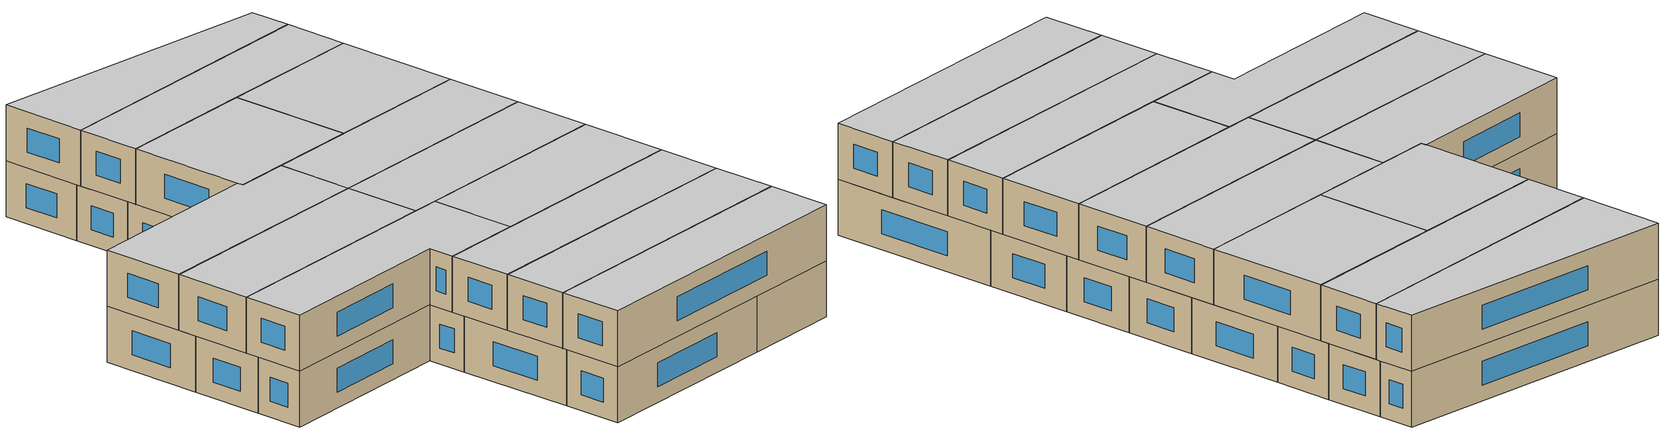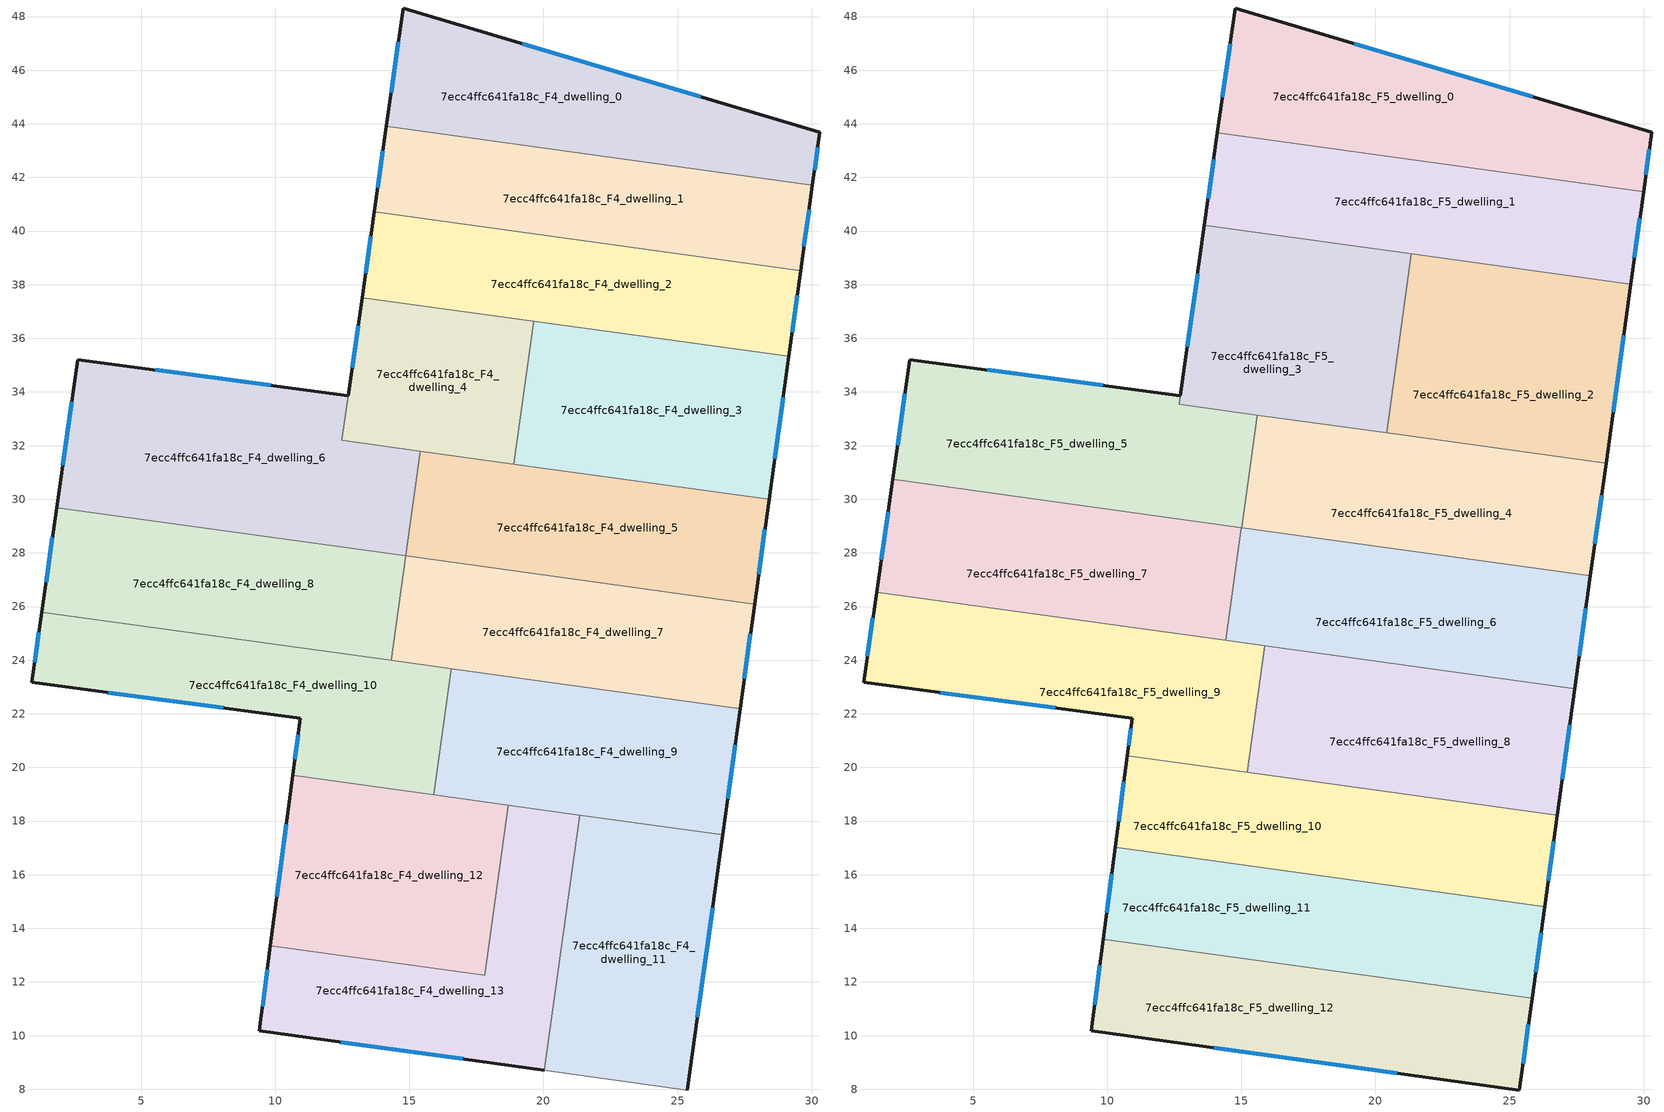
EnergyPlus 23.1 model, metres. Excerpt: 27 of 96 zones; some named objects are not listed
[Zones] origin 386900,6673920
7ecc4ffc641fa18c_F4_dwelling_0
 floor to 7ecc4ffc641fa18c_F3_dwelling_0 (EU_floor_Construction): 30.3,43.68 30.03,41.71 14.14,43.9 14.77,48.32 z12
 wall outside (EU_wall_Construction): 30.03,41.71 30.3,43.68 14.77,48.32 14.14,43.9 z12:15
 wall to 7ecc4ffc641fa18c_F4_dwelling_1 (EU_wall_Construction): 14.14,43.9 30.03,41.71 z12:15
 window (EU_Window_Construction): 14.59,47.06 14.32,45.16 / 25.86,45 19.21,46.99 / 30.11,42.27 30.23,43.12 z12.86:14.14
7ecc4ffc641fa18c_F4_dwelling_1
 floor to 7ecc4ffc641fa18c_F3_dwelling_1 (EU_floor_Construction): 30.03,41.71 29.59,38.51 13.69,40.71 14.14,43.9 z12
 wall outside (EU_wall_Construction): 14.14,43.9 13.69,40.71 / 29.59,38.51 30.03,41.71 z12:15
 wall to 7ecc4ffc641fa18c_F4_dwelling_2 (EU_wall_Construction): 13.69,40.71 29.59,38.51 z12:15
 window (EU_Window_Construction): 14.01,42.99 13.82,41.62 / 29.71,39.43 29.9,40.79 z12.86:14.14
7ecc4ffc641fa18c_F4_dwelling_10
 floor to 7ecc4ffc641fa18c_F3_dwelling_10 (EU_floor_Construction): 16.55,23.68 15.9,18.98 10.65,19.7 10.93,21.83 0.92,23.18 1.29,25.79 z12
 wall outside (EU_wall_Construction): 1.29,25.79 0.92,23.18 10.93,21.83 10.65,19.7 z12:15
 wall to 7ecc4ffc641fa18c_F4_dwelling_9 (EU_wall_Construction): 15.9,18.98 16.55,23.68 z12:15
 wall to 7ecc4ffc641fa18c_F4_dwelling_8 (EU_wall_Construction): 14.32,23.99 1.29,25.79 z12:15
 wall to 7ecc4ffc641fa18c_F4_dwelling_12 (EU_wall_Construction): 10.65,19.7 15.9,18.98 z12:15
 wall to 7ecc4ffc641fa18c_F4_dwelling_7 (EU_wall_Construction): 16.55,23.68 14.32,23.99 z12:15
 window (EU_Window_Construction): 10.85,21.23 10.73,20.31 / 3.78,22.79 8.07,22.22 / 1.19,25.05 1.03,23.93 z12.86:14.14
7ecc4ffc641fa18c_F4_dwelling_11
 floor to 7ecc4ffc641fa18c_F3_dwelling_11 (EU_floor_Construction): 26.68,17.49 25.37,7.97 20.04,8.71 21.35,18.22 z12
 wall outside (EU_wall_Construction): 25.37,7.97 26.68,17.49 z12:15
 wall adiabatic (EU_wall_Construction): 20.04,8.71 25.37,7.97 z12:15
 wall to 7ecc4ffc641fa18c_F4_dwelling_13 (EU_wall_Construction): 21.35,18.22 20.04,8.71 z12:15
 wall to 7ecc4ffc641fa18c_F4_dwelling_9 (EU_wall_Construction): 26.68,17.49 21.35,18.22 z12:15
 window (EU_Window_Construction): 25.74,10.69 26.31,14.77 z12.86:14.14
7ecc4ffc641fa18c_F4_dwelling_12
 floor to 7ecc4ffc641fa18c_F3_dwelling_12 (EU_floor_Construction): 18.68,18.59 17.8,12.25 9.82,13.36 10.65,19.7 z12
 wall outside (EU_wall_Construction): 10.65,19.7 9.82,13.36 z12:15
 wall to 7ecc4ffc641fa18c_F4_dwelling_13 (EU_wall_Construction): 9.82,13.36 17.8,12.25 18.68,18.59 z12:15
 wall to 7ecc4ffc641fa18c_F4_dwelling_9 (EU_wall_Construction): 18.68,18.59 15.9,18.98 z12:15
 window (EU_Window_Construction): 10.41,17.89 10.06,15.17 z12.86:14.14
7ecc4ffc641fa18c_F4_dwelling_13
 floor to 7ecc4ffc641fa18c_F3_dwelling_13 (EU_floor_Construction): 21.35,18.22 20.04,8.71 9.41,10.18 9.82,13.36 17.8,12.25 18.68,18.59 z12
 wall outside (EU_wall_Construction): 9.82,13.36 9.41,10.18 20.04,8.71 z12:15
 wall to 7ecc4ffc641fa18c_F4_dwelling_9 (EU_wall_Construction): 21.35,18.22 18.68,18.59 z12:15
 window (EU_Window_Construction): 12.44,9.76 17,9.13 / 9.7,12.45 9.53,11.09 z12.86:14.14
7ecc4ffc641fa18c_F4_dwelling_2
 floor to 7ecc4ffc641fa18c_F3_dwelling_2 (EU_floor_Construction): 29.59,38.51 29.15,35.32 13.24,37.52 13.69,40.71 z12
 wall outside (EU_wall_Construction): 13.69,40.71 13.24,37.52 / 29.15,35.32 29.59,38.51 z12:15
 wall to 7ecc4ffc641fa18c_F4_dwelling_3 (EU_wall_Construction): 19.63,36.64 29.15,35.32 z12:15
 wall to 7ecc4ffc641fa18c_F4_dwelling_4 (EU_wall_Construction): 13.24,37.52 19.63,36.64 z12:15
 window (EU_Window_Construction): 13.56,39.8 13.37,38.43 / 29.27,36.24 29.46,37.6 z12.86:14.14
7ecc4ffc641fa18c_F4_dwelling_3
 floor to 7ecc4ffc641fa18c_F3_dwelling_3 (EU_floor_Construction): 29.15,35.32 28.41,29.99 18.9,31.31 19.63,36.64 z12
 wall outside (EU_wall_Construction): 28.41,29.99 29.15,35.32 z12:15
 wall to 7ecc4ffc641fa18c_F4_dwelling_4 (EU_wall_Construction): 19.63,36.64 18.9,31.31 z12:15
 wall to 7ecc4ffc641fa18c_F4_dwelling_5 (EU_wall_Construction): 18.9,31.31 28.41,29.99 z12:15
 window (EU_Window_Construction): 28.62,31.52 28.94,33.8 z12.86:14.14
7ecc4ffc641fa18c_F4_dwelling_4
 floor to 7ecc4ffc641fa18c_F3_dwelling_4 (EU_floor_Construction): 19.63,36.64 18.9,31.31 12.49,32.19 13.24,37.52 z12
 wall outside (EU_wall_Construction): 13.24,37.52 12.72,33.87 z12:15
 wall to 7ecc4ffc641fa18c_F4_dwelling_6 (EU_wall_Construction): 12.72,33.86 12.49,32.19 15.4,31.79 z12:15
 wall to 7ecc4ffc641fa18c_F4_dwelling_5 (EU_wall_Construction): 15.41,31.79 18.9,31.31 z12:15
 window (EU_Window_Construction): 13.09,36.48 12.87,34.91 z12.86:14.14
7ecc4ffc641fa18c_F4_dwelling_5
 floor to 7ecc4ffc641fa18c_F3_dwelling_5 (EU_floor_Construction): 28.41,29.99 27.87,26.09 14.87,27.89 15.41,31.79 z12
 wall outside (EU_wall_Construction): 27.87,26.09 28.41,29.99 z12:15
 wall to 7ecc4ffc641fa18c_F4_dwelling_6 (EU_wall_Construction): 15.41,31.79 14.87,27.89 z12:15
 wall to 7ecc4ffc641fa18c_F4_dwelling_7 (EU_wall_Construction): 14.87,27.89 27.87,26.09 z12:15
 window (EU_Window_Construction): 28.03,27.21 28.26,28.88 z12.86:14.14
7ecc4ffc641fa18c_F4_dwelling_6
 floor to 7ecc4ffc641fa18c_F3_dwelling_6 (EU_floor_Construction): 12.72,33.86 12.49,32.19 15.41,31.79 14.87,27.89 1.85,29.69 2.64,35.21 z12
 wall outside (EU_wall_Construction): 12.72,33.86 2.64,35.21 1.85,29.69 z12:15
 wall to 7ecc4ffc641fa18c_F4_dwelling_8 (EU_wall_Construction): 1.85,29.69 14.86,27.89 z12:15
 window (EU_Window_Construction): 9.84,34.25 5.52,34.82 / 2.41,33.63 2.08,31.27 z12.86:14.14
7ecc4ffc641fa18c_F4_dwelling_7
 floor to 7ecc4ffc641fa18c_F3_dwelling_7 (EU_floor_Construction): 27.87,26.09 27.33,22.19 14.32,23.99 14.86,27.89 z12
 wall outside (EU_wall_Construction): 27.33,22.19 27.87,26.09 z12:15
 wall to 7ecc4ffc641fa18c_F4_dwelling_8 (EU_wall_Construction): 14.86,27.89 14.32,23.99 z12:15
 wall to 7ecc4ffc641fa18c_F4_dwelling_9 (EU_wall_Construction): 16.55,23.68 27.33,22.19 z12:15
 window (EU_Window_Construction): 27.49,23.31 27.72,24.98 z12.86:14.14
7ecc4ffc641fa18c_F4_dwelling_8
 floor to 7ecc4ffc641fa18c_F3_dwelling_8 (EU_floor_Construction): 14.86,27.89 14.32,23.99 1.29,25.79 1.85,29.69 z12
 wall outside (EU_wall_Construction): 1.85,29.69 1.29,25.79 z12:15
 window (EU_Window_Construction): 1.69,28.58 1.45,26.91 z12.86:14.14
 ceiling adiabatic (EU_roof_Construction): 14.42,24.74 14.86,27.89 1.85,29.69 1.4,26.54 z15
7ecc4ffc641fa18c_F4_dwelling_9
 floor to 7ecc4ffc641fa18c_F3_dwelling_9 (EU_floor_Construction): 27.33,22.19 26.68,17.49 15.9,18.98 16.55,23.68 z12
 wall outside (EU_wall_Construction): 26.68,17.49 27.33,22.19 z12:15
 window (EU_Window_Construction): 26.87,18.83 27.15,20.85 z12.86:14.14
7ecc4ffc641fa18c_F5_dwelling_0
 floor to 7ecc4ffc641fa18c_F4_dwelling_0 (EU_floor_Construction): 30.3,43.68 30.03,41.71 14.14,43.9 14.77,48.32 z15
 floor to 7ecc4ffc641fa18c_F4_dwelling_1 (EU_floor_Construction): 30.03,41.71 30,41.46 14.11,43.66 14.14,43.9 z15
 wall outside (EU_wall_Construction): 30,41.46 30.3,43.68 14.77,48.32 14.11,43.66 z15:18
 wall to 7ecc4ffc641fa18c_F5_dwelling_1 (EU_wall_Construction): 14.11,43.66 30,41.46 z15:18
 window (EU_Window_Construction): 14.58,46.99 14.3,44.99 / 25.86,45 19.21,46.99 / 30.08,42.09 30.22,43.05 z15.86:17.14
 ceiling to 7ecc4ffc641fa18c_F6_dwelling_0 (EU_floor_Construction): 30,41.46 30.3,43.68 14.77,48.32 14.11,43.66 z18
7ecc4ffc641fa18c_F5_dwelling_1
 floor to 7ecc4ffc641fa18c_F4_dwelling_1 (EU_floor_Construction): 30,41.46 29.59,38.51 13.69,40.71 14.11,43.66 z15
 floor to 7ecc4ffc641fa18c_F4_dwelling_2 (EU_floor_Construction): 29.59,38.51 29.52,38.02 13.62,40.22 13.69,40.71 z15
 wall outside (EU_wall_Construction): 14.11,43.66 13.62,40.22 / 29.52,38.02 30,41.46 z15:18
 wall to 7ecc4ffc641fa18c_F5_dwelling_2 (EU_wall_Construction): 21.34,39.15 29.52,38.02 z15:18
 wall to 7ecc4ffc641fa18c_F5_dwelling_3 (EU_wall_Construction): 13.62,40.22 21.34,39.15 z15:18
 window (EU_Window_Construction): 13.97,42.67 13.76,41.2 / 29.66,39.01 29.86,40.48 z15.86:17.14
 ceiling to 7ecc4ffc641fa18c_F6_dwelling_1 (EU_floor_Construction): 29.52,38.02 30,41.46 14.11,43.66 13.62,40.22 z18
7ecc4ffc641fa18c_F5_dwelling_10
 floor to 7ecc4ffc641fa18c_F4_dwelling_12 (EU_floor_Construction): 18.68,18.59 18.31,15.91 10.3,17.02 10.65,19.7 z15
 floor to 7ecc4ffc641fa18c_F4_dwelling_10 (EU_floor_Construction): 16,19.71 15.9,18.98 10.65,19.7 10.75,20.43 z15
 floor to 7ecc4ffc641fa18c_F4_dwelling_9 (EU_floor_Construction): 26.78,18.22 26.68,17.49 15.9,18.98 16,19.71 z15
 floor to 7ecc4ffc641fa18c_F4_dwelling_13 (EU_floor_Construction): 21.35,18.22 20.98,15.54 18.31,15.91 18.68,18.59 z15
 floor to 7ecc4ffc641fa18c_F4_dwelling_11 (EU_floor_Construction): 26.68,17.49 26.31,14.81 20.98,15.54 21.35,18.22 z15
 wall outside (EU_wall_Construction): 10.75,20.43 10.3,17.02 / 26.31,14.81 26.78,18.22 z15:18
 wall to 7ecc4ffc641fa18c_F5_dwelling_11 (EU_wall_Construction): 10.3,17.02 26.31,14.81 z15:18
 wall to 7ecc4ffc641fa18c_F5_dwelling_8 (EU_wall_Construction): 26.78,18.22 15.22,19.82 z15:18
 wall to 7ecc4ffc641fa18c_F5_dwelling_9 (EU_wall_Construction): 15.22,19.82 10.75,20.43 z15:18
 window (EU_Window_Construction): 10.62,19.46 10.43,18 / 26.45,15.78 26.65,17.24 z15.86:17.14
 ceiling to 7ecc4ffc641fa18c_F6_dwelling_10 (EU_floor_Construction): 26.31,14.81 26.78,18.22 10.75,20.43 10.3,17.02 z18
7ecc4ffc641fa18c_F5_dwelling_11
 floor to 7ecc4ffc641fa18c_F4_dwelling_13 (EU_floor_Construction): 20.98,15.54 20.51,12.13 17.84,12.5 18.31,15.91 z15
 floor to 7ecc4ffc641fa18c_F4_dwelling_12 (EU_floor_Construction): 18.31,15.91 17.84,12.5 9.85,13.6 10.3,17.02 z15
 floor to 7ecc4ffc641fa18c_F4_dwelling_11 (EU_floor_Construction): 26.31,14.81 25.84,11.39 20.51,12.13 20.98,15.54 z15
 wall outside (EU_wall_Construction): 10.3,17.02 9.85,13.6 / 25.84,11.39 26.31,14.81 z15:18
 wall to 7ecc4ffc641fa18c_F5_dwelling_12 (EU_wall_Construction): 9.85,13.6 25.84,11.39 z15:18
 window (EU_Window_Construction): 10.17,16.04 9.98,14.58 / 25.98,12.37 26.18,13.83 z15.86:17.14
 ceiling to 7ecc4ffc641fa18c_F6_dwelling_11 (EU_floor_Construction): 25.84,11.39 26.31,14.81 10.3,17.02 9.85,13.6 z18
7ecc4ffc641fa18c_F5_dwelling_12
 floor to 7ecc4ffc641fa18c_F4_dwelling_11 (EU_floor_Construction): 25.84,11.39 25.37,7.97 20.04,8.71 20.51,12.13 z15
 floor to 7ecc4ffc641fa18c_F4_dwelling_13 (EU_floor_Construction): 20.51,12.13 20.04,8.71 9.41,10.18 9.82,13.36 17.8,12.25 17.84,12.5 z15
 floor to 7ecc4ffc641fa18c_F4_dwelling_12 (EU_floor_Construction): 17.84,12.5 17.8,12.25 9.82,13.36 9.85,13.6 z15
 wall outside (EU_wall_Construction): 9.85,13.6 9.41,10.18 25.37,7.97 25.84,11.39 z15:18
 window (EU_Window_Construction): 13.97,9.55 20.81,8.6 / 9.73,12.62 9.54,11.16 / 25.5,8.95 25.71,10.42 z15.86:17.14
 ceiling to 7ecc4ffc641fa18c_F6_dwelling_12 (EU_floor_Construction): 25.37,7.97 25.84,11.39 9.85,13.6 9.41,10.18 z18
7ecc4ffc641fa18c_F5_dwelling_2
 floor to 7ecc4ffc641fa18c_F4_dwelling_3 (EU_floor_Construction): 29.15,35.32 28.6,31.34 20.42,32.47 20.97,36.45 z15
 floor to 7ecc4ffc641fa18c_F4_dwelling_2 (EU_floor_Construction): 29.52,38.02 29.15,35.32 20.97,36.45 21.34,39.15 z15
 wall outside (EU_wall_Construction): 28.6,31.34 29.52,38.02 z15:18
 wall to 7ecc4ffc641fa18c_F5_dwelling_3 (EU_wall_Construction): 21.34,39.15 20.42,32.47 z15:18
 wall to 7ecc4ffc641fa18c_F5_dwelling_4 (EU_wall_Construction): 20.42,32.47 28.6,31.34 z15:18
 window (EU_Window_Construction): 28.86,33.25 29.26,36.11 z15.86:17.14
 ceiling to 7ecc4ffc641fa18c_F6_dwelling_2 (EU_floor_Construction): 28.6,31.34 29.52,38.02 21.34,39.15 20.42,32.47 z18
7ecc4ffc641fa18c_F5_dwelling_3
 floor to 7ecc4ffc641fa18c_F4_dwelling_4 (EU_floor_Construction): 19.63,36.64 19.08,32.66 12.68,33.54 12.72,33.86 13.24,37.52 z15
 floor to 7ecc4ffc641fa18c_F4_dwelling_2 (EU_floor_Construction): 21.34,39.15 20.97,36.45 13.24,37.52 13.62,40.22 z15
 floor to 7ecc4ffc641fa18c_F4_dwelling_3 (EU_floor_Construction): 20.97,36.45 20.42,32.47 19.08,32.66 19.63,36.64 z15
 wall outside (EU_wall_Construction): 13.62,40.22 12.72,33.87 z15:18
 wall to 7ecc4ffc641fa18c_F5_dwelling_5 (EU_wall_Construction): 12.72,33.86 12.68,33.54 15.59,33.14 z15:18
 wall to 7ecc4ffc641fa18c_F5_dwelling_4 (EU_wall_Construction): 15.59,33.14 20.42,32.47 z15:18
 window (EU_Window_Construction): 13.37,38.41 12.98,35.68 z15.86:17.14
 ceiling to 7ecc4ffc641fa18c_F6_dwelling_3 (EU_floor_Construction): 20.42,32.47 21.34,39.15 13.62,40.22 12.72,33.86 12.68,33.54 z18
7ecc4ffc641fa18c_F5_dwelling_4
 floor to 7ecc4ffc641fa18c_F4_dwelling_3 (EU_floor_Construction): 28.6,31.34 28.41,29.99 18.9,31.31 19.08,32.66 z15
 floor to 7ecc4ffc641fa18c_F4_dwelling_5 (EU_floor_Construction): 28.41,29.99 28.02,27.14 15.01,28.94 15.41,31.79 z15
 floor to 7ecc4ffc641fa18c_F4_dwelling_4 (EU_floor_Construction): 19.08,32.66 18.9,31.31 15.41,31.79 15.59,33.14 z15
 wall outside (EU_wall_Construction): 28.02,27.14 28.6,31.34 z15:18
 wall to 7ecc4ffc641fa18c_F5_dwelling_5 (EU_wall_Construction): 15.59,33.14 15.01,28.94 z15:18
 wall to 7ecc4ffc641fa18c_F5_dwelling_6 (EU_wall_Construction): 15.01,28.94 28.02,27.14 z15:18
 window (EU_Window_Construction): 28.18,28.34 28.43,30.14 z15.86:17.14
 ceiling to 7ecc4ffc641fa18c_F6_dwelling_4 (EU_floor_Construction): 28.02,27.14 28.6,31.34 15.59,33.14 15.01,28.94 z18
7ecc4ffc641fa18c_F5_dwelling_5
 floor to 7ecc4ffc641fa18c_F4_dwelling_6 (EU_floor_Construction): 12.72,33.86 12.49,32.19 15.41,31.79 15.01,28.94 2,30.74 2.64,35.21 z15
 floor to 7ecc4ffc641fa18c_F4_dwelling_4 (EU_floor_Construction): 15.59,33.14 15.41,31.79 12.49,32.19 12.68,33.54 z15
 wall outside (EU_wall_Construction): 12.72,33.86 2.64,35.21 2,30.74 z15:18
 wall to 7ecc4ffc641fa18c_F5_dwelling_7 (EU_wall_Construction): 2,30.74 15,28.94 z15:18
 window (EU_Window_Construction): 9.84,34.25 5.52,34.82 / 2.46,33.93 2.18,32.01 z15.86:17.14
 ceiling to 7ecc4ffc641fa18c_F6_dwelling_5 (EU_floor_Construction): 15.01,28.94 15.59,33.14 12.68,33.54 12.72,33.86 2.64,35.21 2,30.74 z18
7ecc4ffc641fa18c_F5_dwelling_6
 floor to 7ecc4ffc641fa18c_F4_dwelling_5 (EU_floor_Construction): 28.02,27.14 27.87,26.09 14.87,27.89 15.01,28.94 z15
 floor to 7ecc4ffc641fa18c_F4_dwelling_7 (EU_floor_Construction): 27.87,26.09 27.44,22.94 14.42,24.74 14.86,27.89 z15
 wall outside (EU_wall_Construction): 27.44,22.94 28.02,27.14 z15:18
 wall to 7ecc4ffc641fa18c_F5_dwelling_7 (EU_wall_Construction): 15,28.94 14.42,24.74 z15:18
 wall to 7ecc4ffc641fa18c_F5_dwelling_8 (EU_wall_Construction): 15.88,24.54 27.44,22.94 z15:18
 wall to 7ecc4ffc641fa18c_F5_dwelling_9 (EU_wall_Construction): 14.42,24.74 15.88,24.54 z15:18
 window (EU_Window_Construction): 27.6,24.14 27.85,25.94 z15.86:17.14
 ceiling to 7ecc4ffc641fa18c_F6_dwelling_6 (EU_floor_Construction): 27.44,22.94 28.02,27.14 15,28.94 14.42,24.74 z18
7ecc4ffc641fa18c_F5_dwelling_7
 floor adiabatic (EU_floor_Construction): 14.86,27.89 14.42,24.74 1.4,26.54 1.85,29.69 z15
 floor to 7ecc4ffc641fa18c_F4_dwelling_6 (EU_floor_Construction): 15,28.94 14.86,27.89 1.85,29.69 2,30.74 z15
 wall outside (EU_wall_Construction): 2,30.74 1.4,26.54 z15:18
 wall to 7ecc4ffc641fa18c_F5_dwelling_9 (EU_wall_Construction): 1.4,26.54 14.42,24.74 z15:18
 window (EU_Window_Construction): 1.83,29.54 1.57,27.74 z15.86:17.14
 ceiling to 7ecc4ffc641fa18c_F6_dwelling_7 (EU_floor_Construction): 14.42,24.74 15,28.94 2,30.74 1.4,26.54 z18
7ecc4ffc641fa18c_F5_dwelling_8
 floor to 7ecc4ffc641fa18c_F4_dwelling_7 (EU_floor_Construction): 27.44,22.94 27.33,22.19 15.77,23.79 15.88,24.54 z15
 floor to 7ecc4ffc641fa18c_F4_dwelling_9 (EU_floor_Construction): 27.33,22.19 26.78,18.22 16,19.71 16.55,23.68 z15
 floor to 7ecc4ffc641fa18c_F4_dwelling_10 (EU_floor_Construction): 16.55,23.68 16,19.71 15.22,19.82 15.77,23.79 z15
 wall outside (EU_wall_Construction): 26.78,18.22 27.44,22.94 z15:18
 wall to 7ecc4ffc641fa18c_F5_dwelling_9 (EU_wall_Construction): 15.88,24.54 15.22,19.82 z15:18
 window (EU_Window_Construction): 26.97,19.57 27.25,21.59 z15.86:17.14
 ceiling to 7ecc4ffc641fa18c_F6_dwelling_8 (EU_floor_Construction): 26.78,18.22 27.44,22.94 15.88,24.54 15.22,19.82 z18
7ecc4ffc641fa18c_F5_dwelling_9
 floor to 7ecc4ffc641fa18c_F4_dwelling_10 (EU_floor_Construction): 15.77,23.79 15.22,19.82 10.75,20.43 10.93,21.83 0.92,23.18 1.29,25.79 z15
 floor to 7ecc4ffc641fa18c_F4_dwelling_7 (EU_floor_Construction): 15.88,24.54 15.77,23.79 14.32,23.99 14.42,24.74 z15
 floor to 7ecc4ffc641fa18c_F4_dwelling_8 (EU_floor_Construction): 14.42,24.74 14.32,23.99 1.29,25.79 1.4,26.54 z15
 wall outside (EU_wall_Construction): 1.4,26.54 0.92,23.18 10.93,21.83 10.75,20.43 z15:18
 window (EU_Window_Construction): 10.88,21.43 10.8,20.83 / 3.78,22.79 8.07,22.22 / 1.26,25.58 1.06,24.14 z15.86:17.14
 ceiling to 7ecc4ffc641fa18c_F6_dwelling_9 (EU_floor_Construction): 15.22,19.82 15.88,24.54 1.4,26.54 0.92,23.18 10.93,21.83 10.75,20.43 z18
[Building]
EU S2 Campaign: North Axis=0; Terrain=City; Solar Distribution=FullExterior
[Site:Location]
Helsinki-Vantaa.AP: Latitude=60.317; Longitude=24.963; Time Zone=2; Elevation=54.6
[SizingPeriod:WeatherFileDays]
AnnualSizingPeriod: Begin Month=1; Begin Day of Month=1; End Month=12; End Day of Month=31; Day of Week for Start Day=Monday; Use Weather File Daylight Saving Period=No; Use Weather File Rain and Snow Indicators=No
[MATERIAL]
EU_InternalMass_Material: Roughness=MediumRough; Thickness=0.1; Conductivity=1; Density=1800; Specific Heat=900; Thermal Absorptance=0.9; Solar Absorptance=0.7; Visible Absorptance=0.7
[MATERIAL:NOMASS] Roughness=MediumRough; Thermal Absorptance=0.9; Solar Absorptance=0.7; Visible Absorptance=0.7
Name | Thermal Resistance
EU_wall_NoMass | 1.10183
EU_roof_NoMass; EU_floor_NoMass | 1.70606
[WINDOWMATERIAL:SIMPLEGLAZINGSYSTEM]
EU_Window_SimpleGlazing: UFactor=3.11035; Solar Heat Gain Coefficient=0.8; Visible Transmittance=0.8
[CONSTRUCTION]
EU_wall_Construction: EU_wall_NoMass
EU_roof_Construction: EU_roof_NoMass
EU_floor_Construction: EU_floor_NoMass
EU_Window_Construction: EU_Window_SimpleGlazing
EU_InternalMass_Construction: EU_InternalMass_Material
[ZONE] Type=1; Multiplier=1; Ceiling Height=autocalculate; Floor Area=autocalculate; Part of Total Floor Area=Yes
Name | Volume
7ecc4ffc641fa18c_F4_dwelling_0 | 155.088
7ecc4ffc641fa18c_F5_dwelling_0 | 167.041
7ecc4ffc641fa18c_F4_dwelling_1 | 155.12
7ecc4ffc641fa18c_F5_dwelling_1 | 167.058
7ecc4ffc641fa18c_F4_dwelling_10 | 155.112
7ecc4ffc641fa18c_F5_dwelling_10 | 167.051
7ecc4ffc641fa18c_F4_dwelling_11 | 155.1
7ecc4ffc641fa18c_F5_dwelling_11 | 167.027
7ecc4ffc641fa18c_F4_dwelling_12 | 155.11
7ecc4ffc641fa18c_F5_dwelling_12 | 167.048
7ecc4ffc641fa18c_F4_dwelling_13 | 155.103
7ecc4ffc641fa18c_F4_dwelling_2 | 155.123
7ecc4ffc641fa18c_F5_dwelling_2 | 167.016
7ecc4ffc641fa18c_F4_dwelling_3 | 155.109
7ecc4ffc641fa18c_F5_dwelling_3 | 157.895
7ecc4ffc641fa18c_F4_dwelling_4 | 104.303
7ecc4ffc641fa18c_F5_dwelling_4 | 167.042
7ecc4ffc641fa18c_F4_dwelling_5 | 155.096
7ecc4ffc641fa18c_F5_dwelling_5 | 176.169
7ecc4ffc641fa18c_F4_dwelling_6 | 205.879
7ecc4ffc641fa18c_F5_dwelling_6 | 167.044
7ecc4ffc641fa18c_F4_dwelling_7 | 155.104
7ecc4ffc641fa18c_F5_dwelling_7 | 167.049
7ecc4ffc641fa18c_F4_dwelling_8 | 155.101
7ecc4ffc641fa18c_F5_dwelling_8 | 167.034
7ecc4ffc641fa18c_F4_dwelling_9 | 155.09
7ecc4ffc641fa18c_F5_dwelling_9 | 167.038
[INTERNALMASS] Construction=EU_InternalMass_Construction
Name | Zone or ZoneList | Surface Area
7ecc4ffc641fa18c_F4_dwelling_0_EU_InternalMass | 7ecc4ffc641fa18c_F4_dwelling_0 | 51.6963
7ecc4ffc641fa18c_F4_dwelling_1_EU_InternalMass | 7ecc4ffc641fa18c_F4_dwelling_1 | 51.7066
7ecc4ffc641fa18c_F4_dwelling_2_EU_InternalMass | 7ecc4ffc641fa18c_F4_dwelling_2 | 51.7077
7ecc4ffc641fa18c_F4_dwelling_3_EU_InternalMass | 7ecc4ffc641fa18c_F4_dwelling_3 | 51.7049
7ecc4ffc641fa18c_F4_dwelling_4_EU_InternalMass | 7ecc4ffc641fa18c_F4_dwelling_4 | 34.7802
7ecc4ffc641fa18c_F4_dwelling_5_EU_InternalMass | 7ecc4ffc641fa18c_F4_dwelling_5 | 51.6997
7ecc4ffc641fa18c_F4_dwelling_6_EU_InternalMass | 7ecc4ffc641fa18c_F4_dwelling_6 | 68.6269
7ecc4ffc641fa18c_F4_dwelling_7_EU_InternalMass | 7ecc4ffc641fa18c_F4_dwelling_7 | 51.7028
7ecc4ffc641fa18c_F4_dwelling_8_EU_InternalMass | 7ecc4ffc641fa18c_F4_dwelling_8 | 51.7
7ecc4ffc641fa18c_F4_dwelling_9_EU_InternalMass | 7ecc4ffc641fa18c_F4_dwelling_9 | 51.6971
7ecc4ffc641fa18c_F4_dwelling_10_EU_InternalMass | 7ecc4ffc641fa18c_F4_dwelling_10 | 51.7046
7ecc4ffc641fa18c_F4_dwelling_11_EU_InternalMass | 7ecc4ffc641fa18c_F4_dwelling_11 | 51.699
7ecc4ffc641fa18c_F4_dwelling_12_EU_InternalMass | 7ecc4ffc641fa18c_F4_dwelling_12 | 51.7047
7ecc4ffc641fa18c_F4_dwelling_13_EU_InternalMass | 7ecc4ffc641fa18c_F4_dwelling_13 | 51.7004
7ecc4ffc641fa18c_F5_dwelling_0_EU_InternalMass | 7ecc4ffc641fa18c_F5_dwelling_0 | 55.6805
7ecc4ffc641fa18c_F5_dwelling_1_EU_InternalMass | 7ecc4ffc641fa18c_F5_dwelling_1 | 55.6859
7ecc4ffc641fa18c_F5_dwelling_2_EU_InternalMass | 7ecc4ffc641fa18c_F5_dwelling_2 | 55.6741
7ecc4ffc641fa18c_F5_dwelling_3_EU_InternalMass | 7ecc4ffc641fa18c_F5_dwelling_3 | 52.632
7ecc4ffc641fa18c_F5_dwelling_4_EU_InternalMass | 7ecc4ffc641fa18c_F5_dwelling_4 | 55.6817
7ecc4ffc641fa18c_F5_dwelling_5_EU_InternalMass | 7ecc4ffc641fa18c_F5_dwelling_5 | 58.7235
7ecc4ffc641fa18c_F5_dwelling_6_EU_InternalMass | 7ecc4ffc641fa18c_F5_dwelling_6 | 55.6812
7ecc4ffc641fa18c_F5_dwelling_7_EU_InternalMass | 7ecc4ffc641fa18c_F5_dwelling_7 | 55.6842
7ecc4ffc641fa18c_F5_dwelling_8_EU_InternalMass | 7ecc4ffc641fa18c_F5_dwelling_8 | 55.6777
7ecc4ffc641fa18c_F5_dwelling_9_EU_InternalMass | 7ecc4ffc641fa18c_F5_dwelling_9 | 55.6792
7ecc4ffc641fa18c_F5_dwelling_10_EU_InternalMass | 7ecc4ffc641fa18c_F5_dwelling_10 | 55.6835
7ecc4ffc641fa18c_F5_dwelling_11_EU_InternalMass | 7ecc4ffc641fa18c_F5_dwelling_11 | 55.6757
7ecc4ffc641fa18c_F5_dwelling_12_EU_InternalMass | 7ecc4ffc641fa18c_F5_dwelling_12 | 55.683
[OTHEREQUIPMENT] Fuel Type=Electricity; Design Level Calculation Method=Watts/Area; Power per Zone Floor Area=1; Fraction Latent=0; Fraction Radiant=0; Fraction Lost=0; Carbon Dioxide Generation Rate=0; EndUse Subcategory=EU_Step8_InternalGains
Name | Zone or ZoneList or Space or SpaceList | Schedule
EU_Step8_InternalGain_7ecc4ffc641fa18c_F4_dwelling_0_f000 | 7ecc4ffc641fa18c_F4_dwelling_0 | EU_Step8_GainSchedule_7ecc4ffc641fa18c_F4_dwelling_0_f000
EU_Step8_InternalGain_7ecc4ffc641fa18c_F4_dwelling_1_f000 | 7ecc4ffc641fa18c_F4_dwelling_1 | EU_Step8_GainSchedule_7ecc4ffc641fa18c_F4_dwelling_1_f000
EU_Step8_InternalGain_7ecc4ffc641fa18c_F4_dwelling_2_f000 | 7ecc4ffc641fa18c_F4_dwelling_2 | EU_Step8_GainSchedule_7ecc4ffc641fa18c_F4_dwelling_2_f000
EU_Step8_InternalGain_7ecc4ffc641fa18c_F4_dwelling_3_f000 | 7ecc4ffc641fa18c_F4_dwelling_3 | EU_Step8_GainSchedule_7ecc4ffc641fa18c_F4_dwelling_3_f000
EU_Step8_InternalGain_7ecc4ffc641fa18c_F4_dwelling_4_f000 | 7ecc4ffc641fa18c_F4_dwelling_4 | EU_Step8_GainSchedule_7ecc4ffc641fa18c_F4_dwelling_4_f000
EU_Step8_InternalGain_7ecc4ffc641fa18c_F4_dwelling_5_f000 | 7ecc4ffc641fa18c_F4_dwelling_5 | EU_Step8_GainSchedule_7ecc4ffc641fa18c_F4_dwelling_5_f000
EU_Step8_InternalGain_7ecc4ffc641fa18c_F4_dwelling_6_f000 | 7ecc4ffc641fa18c_F4_dwelling_6 | EU_Step8_GainSchedule_7ecc4ffc641fa18c_F4_dwelling_6_f000
EU_Step8_InternalGain_7ecc4ffc641fa18c_F4_dwelling_7_f000 | 7ecc4ffc641fa18c_F4_dwelling_7 | EU_Step8_GainSchedule_7ecc4ffc641fa18c_F4_dwelling_7_f000
EU_Step8_InternalGain_7ecc4ffc641fa18c_F4_dwelling_8_f000 | 7ecc4ffc641fa18c_F4_dwelling_8 | EU_Step8_GainSchedule_7ecc4ffc641fa18c_F4_dwelling_8_f000
EU_Step8_InternalGain_7ecc4ffc641fa18c_F4_dwelling_9_f000 | 7ecc4ffc641fa18c_F4_dwelling_9 | EU_Step8_GainSchedule_7ecc4ffc641fa18c_F4_dwelling_9_f000
EU_Step8_InternalGain_7ecc4ffc641fa18c_F4_dwelling_10_f000 | 7ecc4ffc641fa18c_F4_dwelling_10 | EU_Step8_GainSchedule_7ecc4ffc641fa18c_F4_dwelling_10_f000
EU_Step8_InternalGain_7ecc4ffc641fa18c_F4_dwelling_11_f000 | 7ecc4ffc641fa18c_F4_dwelling_11 | EU_Step8_GainSchedule_7ecc4ffc641fa18c_F4_dwelling_11_f000
EU_Step8_InternalGain_7ecc4ffc641fa18c_F4_dwelling_12_f000 | 7ecc4ffc641fa18c_F4_dwelling_12 | EU_Step8_GainSchedule_7ecc4ffc641fa18c_F4_dwelling_12_f000
EU_Step8_InternalGain_7ecc4ffc641fa18c_F4_dwelling_13_f000 | 7ecc4ffc641fa18c_F4_dwelling_13 | EU_Step8_GainSchedule_7ecc4ffc641fa18c_F4_dwelling_13_f000
EU_Step8_InternalGain_7ecc4ffc641fa18c_F5_dwelling_0_f000 | 7ecc4ffc641fa18c_F5_dwelling_0 | EU_Step8_GainSchedule_7ecc4ffc641fa18c_F5_dwelling_0_f000
EU_Step8_InternalGain_7ecc4ffc641fa18c_F5_dwelling_1_f000 | 7ecc4ffc641fa18c_F5_dwelling_1 | EU_Step8_GainSchedule_7ecc4ffc641fa18c_F5_dwelling_1_f000
EU_Step8_InternalGain_7ecc4ffc641fa18c_F5_dwelling_2_f000 | 7ecc4ffc641fa18c_F5_dwelling_2 | EU_Step8_GainSchedule_7ecc4ffc641fa18c_F5_dwelling_2_f000
EU_Step8_InternalGain_7ecc4ffc641fa18c_F5_dwelling_3_f000 | 7ecc4ffc641fa18c_F5_dwelling_3 | EU_Step8_GainSchedule_7ecc4ffc641fa18c_F5_dwelling_3_f000
EU_Step8_InternalGain_7ecc4ffc641fa18c_F5_dwelling_4_f000 | 7ecc4ffc641fa18c_F5_dwelling_4 | EU_Step8_GainSchedule_7ecc4ffc641fa18c_F5_dwelling_4_f000
EU_Step8_InternalGain_7ecc4ffc641fa18c_F5_dwelling_5_f000 | 7ecc4ffc641fa18c_F5_dwelling_5 | EU_Step8_GainSchedule_7ecc4ffc641fa18c_F5_dwelling_5_f000
EU_Step8_InternalGain_7ecc4ffc641fa18c_F5_dwelling_6_f000 | 7ecc4ffc641fa18c_F5_dwelling_6 | EU_Step8_GainSchedule_7ecc4ffc641fa18c_F5_dwelling_6_f000
EU_Step8_InternalGain_7ecc4ffc641fa18c_F5_dwelling_7_f000 | 7ecc4ffc641fa18c_F5_dwelling_7 | EU_Step8_GainSchedule_7ecc4ffc641fa18c_F5_dwelling_7_f000
EU_Step8_InternalGain_7ecc4ffc641fa18c_F5_dwelling_8_f000 | 7ecc4ffc641fa18c_F5_dwelling_8 | EU_Step8_GainSchedule_7ecc4ffc641fa18c_F5_dwelling_8_f000
EU_Step8_InternalGain_7ecc4ffc641fa18c_F5_dwelling_9_f000 | 7ecc4ffc641fa18c_F5_dwelling_9 | EU_Step8_GainSchedule_7ecc4ffc641fa18c_F5_dwelling_9_f000
EU_Step8_InternalGain_7ecc4ffc641fa18c_F5_dwelling_10_f000 | 7ecc4ffc641fa18c_F5_dwelling_10 | EU_Step8_GainSchedule_7ecc4ffc641fa18c_F5_dwelling_10_f000
EU_Step8_InternalGain_7ecc4ffc641fa18c_F5_dwelling_11_f000 | 7ecc4ffc641fa18c_F5_dwelling_11 | EU_Step8_GainSchedule_7ecc4ffc641fa18c_F5_dwelling_11_f000
EU_Step8_InternalGain_7ecc4ffc641fa18c_F5_dwelling_12_f000 | 7ecc4ffc641fa18c_F5_dwelling_12 | EU_Step8_GainSchedule_7ecc4ffc641fa18c_F5_dwelling_12_f000
[ZONEVENTILATION:DESIGNFLOWRATE] Schedule=EU_AlwaysOn; Design Flow Rate Calculation Method=AirChanges/Hour; Air Changes per Hour=0.756316; Ventilation Type=Natural; Fan Pressure Rise=0; Fan Total Efficiency=1; Constant Term Coefficient=1; Temperature Term Coefficient=0; Velocity Term Coefficient=0; Velocity Squared Term Coefficient=0; Minimum Indoor Temperature=-100; Maximum Indoor Temperature=100; Delta Temperature=-100; Minimum Outdoor Temperature=-100; Maximum Outdoor Temperature=100; Maximum Wind Speed=40
Name | Zone or ZoneList or Space or SpaceList
EU_ConstantAir_7ecc4ffc641fa18c_F4_dwelling_0 | 7ecc4ffc641fa18c_F4_dwelling_0
EU_ConstantAir_7ecc4ffc641fa18c_F4_dwelling_1 | 7ecc4ffc641fa18c_F4_dwelling_1
EU_ConstantAir_7ecc4ffc641fa18c_F4_dwelling_2 | 7ecc4ffc641fa18c_F4_dwelling_2
EU_ConstantAir_7ecc4ffc641fa18c_F4_dwelling_3 | 7ecc4ffc641fa18c_F4_dwelling_3
EU_ConstantAir_7ecc4ffc641fa18c_F4_dwelling_4 | 7ecc4ffc641fa18c_F4_dwelling_4
EU_ConstantAir_7ecc4ffc641fa18c_F4_dwelling_5 | 7ecc4ffc641fa18c_F4_dwelling_5
EU_ConstantAir_7ecc4ffc641fa18c_F4_dwelling_6 | 7ecc4ffc641fa18c_F4_dwelling_6
EU_ConstantAir_7ecc4ffc641fa18c_F4_dwelling_7 | 7ecc4ffc641fa18c_F4_dwelling_7
EU_ConstantAir_7ecc4ffc641fa18c_F4_dwelling_8 | 7ecc4ffc641fa18c_F4_dwelling_8
EU_ConstantAir_7ecc4ffc641fa18c_F4_dwelling_9 | 7ecc4ffc641fa18c_F4_dwelling_9
EU_ConstantAir_7ecc4ffc641fa18c_F4_dwelling_10 | 7ecc4ffc641fa18c_F4_dwelling_10
EU_ConstantAir_7ecc4ffc641fa18c_F4_dwelling_11 | 7ecc4ffc641fa18c_F4_dwelling_11
EU_ConstantAir_7ecc4ffc641fa18c_F4_dwelling_12 | 7ecc4ffc641fa18c_F4_dwelling_12
EU_ConstantAir_7ecc4ffc641fa18c_F4_dwelling_13 | 7ecc4ffc641fa18c_F4_dwelling_13
EU_ConstantAir_7ecc4ffc641fa18c_F5_dwelling_0 | 7ecc4ffc641fa18c_F5_dwelling_0
EU_ConstantAir_7ecc4ffc641fa18c_F5_dwelling_1 | 7ecc4ffc641fa18c_F5_dwelling_1
EU_ConstantAir_7ecc4ffc641fa18c_F5_dwelling_2 | 7ecc4ffc641fa18c_F5_dwelling_2
EU_ConstantAir_7ecc4ffc641fa18c_F5_dwelling_3 | 7ecc4ffc641fa18c_F5_dwelling_3
EU_ConstantAir_7ecc4ffc641fa18c_F5_dwelling_4 | 7ecc4ffc641fa18c_F5_dwelling_4
EU_ConstantAir_7ecc4ffc641fa18c_F5_dwelling_5 | 7ecc4ffc641fa18c_F5_dwelling_5
EU_ConstantAir_7ecc4ffc641fa18c_F5_dwelling_6 | 7ecc4ffc641fa18c_F5_dwelling_6
EU_ConstantAir_7ecc4ffc641fa18c_F5_dwelling_7 | 7ecc4ffc641fa18c_F5_dwelling_7
EU_ConstantAir_7ecc4ffc641fa18c_F5_dwelling_8 | 7ecc4ffc641fa18c_F5_dwelling_8
EU_ConstantAir_7ecc4ffc641fa18c_F5_dwelling_9 | 7ecc4ffc641fa18c_F5_dwelling_9
EU_ConstantAir_7ecc4ffc641fa18c_F5_dwelling_10 | 7ecc4ffc641fa18c_F5_dwelling_10
EU_ConstantAir_7ecc4ffc641fa18c_F5_dwelling_11 | 7ecc4ffc641fa18c_F5_dwelling_11
EU_ConstantAir_7ecc4ffc641fa18c_F5_dwelling_12 | 7ecc4ffc641fa18c_F5_dwelling_12
[HVACTEMPLATE:ZONE:IDEALLOADSAIRSYSTEM] System Availability Schedule=EU_AlwaysOn; Maximum Heating Supply Air Temperature=50; Minimum Cooling Supply Air Temperature=13; Maximum Heating Supply Air Humidity Ratio=0.0156; Minimum Cooling Supply Air Humidity Ratio=0.0077; Heating Limit=NoLimit; Cooling Limit=NoLimit; Heating Availability Schedule=EU_AlwaysOn; Cooling Availability Schedule=EU_CoolingOff; Dehumidification Control Type=ConstantSensibleHeatRatio; Cooling Sensible Heat Ratio=0.7; Dehumidification Setpoint=60; Humidification Control Type=None; Humidification Setpoint=30; Outdoor Air Method=None; Outdoor Air Flow Rate per Person=0.00944; Outdoor Air Flow Rate per Zone Floor Area=0; Outdoor Air Flow Rate per Zone=0; Demand Controlled Ventilation Type=None; Outdoor Air Economizer Type=NoEconomizer; Heat Recovery Type=None; Sensible Heat Recovery Effectiveness=0.7; Latent Heat Recovery Effectiveness=0.65
Name | Template Thermostat
7ecc4ffc641fa18c_F4_dwelling_0 | EU_HeatOnly_7ecc4ffc641fa18c_F4_dwelling_0
7ecc4ffc641fa18c_F4_dwelling_1 | EU_HeatOnly_7ecc4ffc641fa18c_F4_dwelling_1
7ecc4ffc641fa18c_F4_dwelling_2 | EU_HeatOnly_7ecc4ffc641fa18c_F4_dwelling_2
7ecc4ffc641fa18c_F4_dwelling_3 | EU_HeatOnly_7ecc4ffc641fa18c_F4_dwelling_3
7ecc4ffc641fa18c_F4_dwelling_4 | EU_HeatOnly_7ecc4ffc641fa18c_F4_dwelling_4
7ecc4ffc641fa18c_F4_dwelling_5 | EU_HeatOnly_7ecc4ffc641fa18c_F4_dwelling_5
7ecc4ffc641fa18c_F4_dwelling_6 | EU_HeatOnly_7ecc4ffc641fa18c_F4_dwelling_6
7ecc4ffc641fa18c_F4_dwelling_7 | EU_HeatOnly_7ecc4ffc641fa18c_F4_dwelling_7
7ecc4ffc641fa18c_F4_dwelling_8 | EU_HeatOnly_7ecc4ffc641fa18c_F4_dwelling_8
7ecc4ffc641fa18c_F4_dwelling_9 | EU_HeatOnly_7ecc4ffc641fa18c_F4_dwelling_9
7ecc4ffc641fa18c_F4_dwelling_10 | EU_HeatOnly_7ecc4ffc641fa18c_F4_dwelling_10
7ecc4ffc641fa18c_F4_dwelling_11 | EU_HeatOnly_7ecc4ffc641fa18c_F4_dwelling_11
7ecc4ffc641fa18c_F4_dwelling_12 | EU_HeatOnly_7ecc4ffc641fa18c_F4_dwelling_12
7ecc4ffc641fa18c_F4_dwelling_13 | EU_HeatOnly_7ecc4ffc641fa18c_F4_dwelling_13
7ecc4ffc641fa18c_F5_dwelling_0 | EU_HeatOnly_7ecc4ffc641fa18c_F5_dwelling_0
7ecc4ffc641fa18c_F5_dwelling_1 | EU_HeatOnly_7ecc4ffc641fa18c_F5_dwelling_1
7ecc4ffc641fa18c_F5_dwelling_2 | EU_HeatOnly_7ecc4ffc641fa18c_F5_dwelling_2
7ecc4ffc641fa18c_F5_dwelling_3 | EU_HeatOnly_7ecc4ffc641fa18c_F5_dwelling_3
7ecc4ffc641fa18c_F5_dwelling_4 | EU_HeatOnly_7ecc4ffc641fa18c_F5_dwelling_4
7ecc4ffc641fa18c_F5_dwelling_5 | EU_HeatOnly_7ecc4ffc641fa18c_F5_dwelling_5
7ecc4ffc641fa18c_F5_dwelling_6 | EU_HeatOnly_7ecc4ffc641fa18c_F5_dwelling_6
7ecc4ffc641fa18c_F5_dwelling_7 | EU_HeatOnly_7ecc4ffc641fa18c_F5_dwelling_7
7ecc4ffc641fa18c_F5_dwelling_8 | EU_HeatOnly_7ecc4ffc641fa18c_F5_dwelling_8
7ecc4ffc641fa18c_F5_dwelling_9 | EU_HeatOnly_7ecc4ffc641fa18c_F5_dwelling_9
7ecc4ffc641fa18c_F5_dwelling_10 | EU_HeatOnly_7ecc4ffc641fa18c_F5_dwelling_10
7ecc4ffc641fa18c_F5_dwelling_11 | EU_HeatOnly_7ecc4ffc641fa18c_F5_dwelling_11
7ecc4ffc641fa18c_F5_dwelling_12 | EU_HeatOnly_7ecc4ffc641fa18c_F5_dwelling_12
[SIZING:ZONE] Zone Cooling Design Supply Air Temperature Input Method=SupplyAirTemperature; Zone Cooling Design Supply Air Temperature=13; Zone Heating Design Supply Air Temperature Input Method=SupplyAirTemperature; Zone Heating Design Supply Air Temperature=50; Zone Cooling Design Supply Air Humidity Ratio=0.008; Zone Heating Design Supply Air Humidity Ratio=0.008; Cooling Design Air Flow Method=DesignDay; Cooling Design Air Flow Rate=0; Cooling Minimum Air Flow per Zone Floor Area=0.000762; Cooling Minimum Air Flow=0; Cooling Minimum Air Flow Fraction=0.2; Heating Design Air Flow Method=DesignDay; Heating Design Air Flow Rate=0; Heating Maximum Air Flow per Zone Floor Area=0.002032; Heating Maximum Air Flow=0.141576; Heating Maximum Air Flow Fraction=0.3; Account for Dedicated Outdoor Air System=No; Dedicated Outdoor Air System Control Strategy=NeutralSupplyAir; Dedicated Outdoor Air Low Setpoint Temperature for Design=autosize; Dedicated Outdoor Air High Setpoint Temperature for Design=autosize; Zone Load Sizing Method=Sensible Load Only No Latent Load; Zone Latent Cooling Design Supply Air Humidity Ratio Input Method=HumidityRatioDifference; Zone Cooling Design Supply Air Humidity Ratio Difference=0.005; Zone Latent Heating Design Supply Air Humidity Ratio Input Method=HumidityRatioDifference; Zone Humidification Design Supply Air Humidity Ratio Difference=0.005
7ecc4ffc641fa18c_F4_dwelling_0; 7ecc4ffc641fa18c_F4_dwelling_1; 7ecc4ffc641fa18c_F4_dwelling_2; 7ecc4ffc641fa18c_F4_dwelling_3; 7ecc4ffc641fa18c_F4_dwelling_4; 7ecc4ffc641fa18c_F4_dwelling_5; 7ecc4ffc641fa18c_F4_dwelling_6; 7ecc4ffc641fa18c_F4_dwelling_7; 7ecc4ffc641fa18c_F4_dwelling_8; 7ecc4ffc641fa18c_F4_dwelling_9; 7ecc4ffc641fa18c_F4_dwelling_10; 7ecc4ffc641fa18c_F4_dwelling_11; 7ecc4ffc641fa18c_F4_dwelling_12; 7ecc4ffc641fa18c_F4_dwelling_13; 7ecc4ffc641fa18c_F5_dwelling_0; 7ecc4ffc641fa18c_F5_dwelling_1; 7ecc4ffc641fa18c_F5_dwelling_2; 7ecc4ffc641fa18c_F5_dwelling_3; 7ecc4ffc641fa18c_F5_dwelling_4; 7ecc4ffc641fa18c_F5_dwelling_5; 7ecc4ffc641fa18c_F5_dwelling_6; 7ecc4ffc641fa18c_F5_dwelling_7; 7ecc4ffc641fa18c_F5_dwelling_8; 7ecc4ffc641fa18c_F5_dwelling_9; 7ecc4ffc641fa18c_F5_dwelling_10; 7ecc4ffc641fa18c_F5_dwelling_11; 7ecc4ffc641fa18c_F5_dwelling_12
[SCHEDULE:CONSTANT]
Name | Hourly Value
EU_AlwaysOn | 1
EU_CoolingOff | 0
[SCHEDULE:FILE] Column Number=1; Rows to Skip at Top=0; Number of Hours of Data=8760; Column Separator=Comma; Interpolate to Timestep=No; Minutes per Item=60; Adjust Schedule for Daylight Savings=Yes
Name | File
EU_Step8_GainSchedule_7ecc4ffc641fa18c_F4_dwelling_0_f000 | ../../schedules/7ecc4ffc641fa18c/7ecc4ffc641fa18c_F4_dwelling_0_f000_gain.csv
EU_Step8_GainSchedule_7ecc4ffc641fa18c_F4_dwelling_1_f000 | ../../schedules/7ecc4ffc641fa18c/7ecc4ffc641fa18c_F4_dwelling_1_f000_gain.csv
EU_Step8_GainSchedule_7ecc4ffc641fa18c_F4_dwelling_2_f000 | ../../schedules/7ecc4ffc641fa18c/7ecc4ffc641fa18c_F4_dwelling_2_f000_gain.csv
EU_Step8_GainSchedule_7ecc4ffc641fa18c_F4_dwelling_3_f000 | ../../schedules/7ecc4ffc641fa18c/7ecc4ffc641fa18c_F4_dwelling_3_f000_gain.csv
EU_Step8_GainSchedule_7ecc4ffc641fa18c_F4_dwelling_4_f000 | ../../schedules/7ecc4ffc641fa18c/7ecc4ffc641fa18c_F4_dwelling_4_f000_gain.csv
EU_Step8_GainSchedule_7ecc4ffc641fa18c_F4_dwelling_5_f000 | ../../schedules/7ecc4ffc641fa18c/7ecc4ffc641fa18c_F4_dwelling_5_f000_gain.csv
EU_Step8_GainSchedule_7ecc4ffc641fa18c_F4_dwelling_6_f000 | ../../schedules/7ecc4ffc641fa18c/7ecc4ffc641fa18c_F4_dwelling_6_f000_gain.csv
EU_Step8_GainSchedule_7ecc4ffc641fa18c_F4_dwelling_7_f000 | ../../schedules/7ecc4ffc641fa18c/7ecc4ffc641fa18c_F4_dwelling_7_f000_gain.csv
EU_Step8_GainSchedule_7ecc4ffc641fa18c_F4_dwelling_8_f000 | ../../schedules/7ecc4ffc641fa18c/7ecc4ffc641fa18c_F4_dwelling_8_f000_gain.csv
EU_Step8_GainSchedule_7ecc4ffc641fa18c_F4_dwelling_9_f000 | ../../schedules/7ecc4ffc641fa18c/7ecc4ffc641fa18c_F4_dwelling_9_f000_gain.csv
EU_Step8_GainSchedule_7ecc4ffc641fa18c_F4_dwelling_10_f000 | ../../schedules/7ecc4ffc641fa18c/7ecc4ffc641fa18c_F4_dwelling_10_f000_gain.csv
EU_Step8_GainSchedule_7ecc4ffc641fa18c_F4_dwelling_11_f000 | ../../schedules/7ecc4ffc641fa18c/7ecc4ffc641fa18c_F4_dwelling_11_f000_gain.csv
EU_Step8_GainSchedule_7ecc4ffc641fa18c_F4_dwelling_12_f000 | ../../schedules/7ecc4ffc641fa18c/7ecc4ffc641fa18c_F4_dwelling_12_f000_gain.csv
EU_Step8_GainSchedule_7ecc4ffc641fa18c_F4_dwelling_13_f000 | ../../schedules/7ecc4ffc641fa18c/7ecc4ffc641fa18c_F4_dwelling_13_f000_gain.csv
EU_Step8_GainSchedule_7ecc4ffc641fa18c_F5_dwelling_0_f000 | ../../schedules/7ecc4ffc641fa18c/7ecc4ffc641fa18c_F5_dwelling_0_f000_gain.csv
EU_Step8_GainSchedule_7ecc4ffc641fa18c_F5_dwelling_1_f000 | ../../schedules/7ecc4ffc641fa18c/7ecc4ffc641fa18c_F5_dwelling_1_f000_gain.csv
EU_Step8_GainSchedule_7ecc4ffc641fa18c_F5_dwelling_2_f000 | ../../schedules/7ecc4ffc641fa18c/7ecc4ffc641fa18c_F5_dwelling_2_f000_gain.csv
EU_Step8_GainSchedule_7ecc4ffc641fa18c_F5_dwelling_3_f000 | ../../schedules/7ecc4ffc641fa18c/7ecc4ffc641fa18c_F5_dwelling_3_f000_gain.csv
EU_Step8_GainSchedule_7ecc4ffc641fa18c_F5_dwelling_4_f000 | ../../schedules/7ecc4ffc641fa18c/7ecc4ffc641fa18c_F5_dwelling_4_f000_gain.csv
EU_Step8_GainSchedule_7ecc4ffc641fa18c_F5_dwelling_5_f000 | ../../schedules/7ecc4ffc641fa18c/7ecc4ffc641fa18c_F5_dwelling_5_f000_gain.csv
EU_Step8_GainSchedule_7ecc4ffc641fa18c_F5_dwelling_6_f000 | ../../schedules/7ecc4ffc641fa18c/7ecc4ffc641fa18c_F5_dwelling_6_f000_gain.csv
EU_Step8_GainSchedule_7ecc4ffc641fa18c_F5_dwelling_7_f000 | ../../schedules/7ecc4ffc641fa18c/7ecc4ffc641fa18c_F5_dwelling_7_f000_gain.csv
EU_Step8_GainSchedule_7ecc4ffc641fa18c_F5_dwelling_8_f000 | ../../schedules/7ecc4ffc641fa18c/7ecc4ffc641fa18c_F5_dwelling_8_f000_gain.csv
EU_Step8_GainSchedule_7ecc4ffc641fa18c_F5_dwelling_9_f000 | ../../schedules/7ecc4ffc641fa18c/7ecc4ffc641fa18c_F5_dwelling_9_f000_gain.csv
EU_Step8_GainSchedule_7ecc4ffc641fa18c_F5_dwelling_10_f000 | ../../schedules/7ecc4ffc641fa18c/7ecc4ffc641fa18c_F5_dwelling_10_f000_gain.csv
EU_Step8_GainSchedule_7ecc4ffc641fa18c_F5_dwelling_11_f000 | ../../schedules/7ecc4ffc641fa18c/7ecc4ffc641fa18c_F5_dwelling_11_f000_gain.csv
EU_Step8_GainSchedule_7ecc4ffc641fa18c_F5_dwelling_12_f000 | ../../schedules/7ecc4ffc641fa18c/7ecc4ffc641fa18c_F5_dwelling_12_f000_gain.csv
